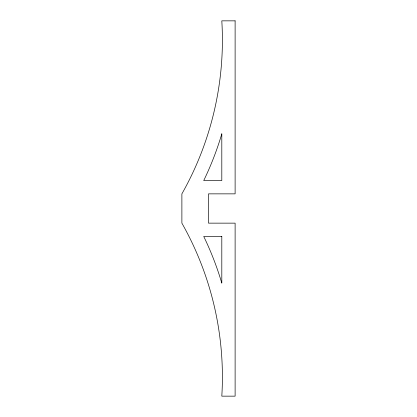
<?xml version="1.0" encoding="UTF-8"?>
<svg xmlns="http://www.w3.org/2000/svg" width="417" height="417" viewBox="0 0 417 417"><rect width="100%" height="100%" fill="white"/><g stroke="black" fill="none" stroke-linecap="round" stroke-linejoin="round"><path stroke-width="0.63" d="M221.808 133.867C217.054 149.88 211.018 165.523 203.725 180.551L221.808 180.551L221.808 133.867M235.115 20.85L221.808 20.85A312.218 312.218 0 0 1 181.885 193.858L181.885 223.142A312.218 312.218 0 0 1 221.808 396.15L235.115 396.15L235.115 223.142L208.5 223.142L208.5 193.858L235.115 193.858L235.115 20.85M221.808 236.449L203.725 236.449C211.018 251.477 217.054 267.12 221.808 283.133L221.808 236.449"/></g></svg>
